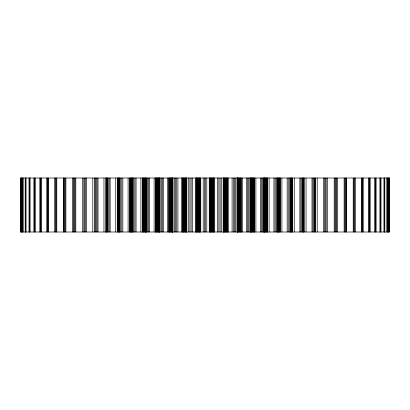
<?xml version="1.0" encoding="UTF-8"?>
<svg xmlns="http://www.w3.org/2000/svg" width="410" height="410" viewBox="0 0 410 410"><rect width="100%" height="100%" fill="white"/><g stroke="black" fill="none" stroke-linecap="round" stroke-linejoin="round"><path stroke-width="0.61" d="M132.097 231.998L132.297 178.001L132.614 231.998L132.614 178.001M252.437 231.998L252.652 178.001L253.001 231.998L253.001 178.001M212.175 231.998L211.955 178.001L212.539 231.998L212.539 178.001M198.486 231.998L198.266 178.001L198.845 231.998L198.845 178.001M157.988 231.998L157.773 178.001L158.327 231.998L158.327 178.001M389.064 178.001L389.064 231.998M388.977 178.001L388.977 231.998M388.885 178.001L388.885 231.998M388.782 178.001L388.782 231.998M387.501 178.001L387.501 231.998M387.322 178.001L387.322 231.998M387.132 178.001L387.132 231.998M386.937 178.001L386.937 231.998M384.816 178.001L384.816 231.998M384.544 178.001L384.544 231.998M384.262 178.001L384.262 231.998M383.975 178.001L383.975 231.998M381.018 178.001L381.018 231.998M380.654 178.001L380.654 231.998M380.285 178.001L380.285 231.998M379.906 178.001L379.906 231.998M376.134 178.001L376.134 231.998M375.683 178.001L375.683 231.998M375.227 178.001L375.227 231.998M374.76 178.001L374.76 231.998M370.199 178.001L370.199 231.998M369.661 178.001L369.661 231.998M369.118 178.001L369.118 231.998M368.569 178.001L368.569 231.998M363.245 178.001L363.245 231.998M362.624 178.001L362.624 231.998M361.999 178.001L361.999 231.998M361.369 178.001L361.369 231.998M355.316 178.001L355.316 231.998M354.614 178.001L354.614 231.998M353.912 178.001L353.912 231.998M353.2 178.001L353.2 231.998M346.455 178.001L346.455 231.998M346.301 178.001L346.301 231.998M345.686 178.001L345.686 231.998M344.907 178.001L344.907 231.998M344.123 178.001L344.123 231.998M337.399 178.001L337.399 231.998M336.728 178.001L336.728 231.998M335.887 178.001L335.887 231.998M335.037 178.001L335.037 231.998M334.186 178.001L334.186 231.998M327.682 178.001L327.682 231.998M326.186 178.001L326.186 231.998M325.279 178.001L325.279 231.998M324.366 178.001L324.366 231.998M323.449 178.001L323.449 231.998M317.207 178.001L317.207 231.998M315.228 178.001L315.228 231.998M314.901 178.001L314.901 231.998M314.895 178.001L314.895 231.998M313.932 178.001L313.932 231.998M312.963 178.001L312.963 231.998M311.989 178.001L311.989 231.998M306.039 178.001L306.039 231.998M304.174 178.001L304.174 231.998M303.861 178.001L303.861 231.998M303.518 178.001L303.518 231.998M303.159 178.001L303.159 231.998M302.928 178.001L302.928 231.998M302.805 178.001L302.805 231.998M301.914 178.001L301.914 231.998M300.889 178.001L300.889 231.998M299.864 178.001L299.864 231.998M294.252 178.001L294.252 231.998M292.504 178.001L292.504 231.998M292.212 178.001L292.212 231.998M291.879 178.001L291.879 231.998M291.525 178.001L291.525 231.998M291.167 178.001L291.167 231.998M290.813 178.001L290.813 231.998M290.49 178.001L290.49 231.998M290.357 178.001L290.357 231.998M289.296 178.001L289.296 231.998M288.225 178.001L288.225 231.998M287.154 178.001L287.154 231.998M281.911 178.001L281.911 231.998M280.302 178.001L280.302 231.998M280.02 178.001L280.02 231.998M279.702 178.001L279.702 231.998M279.353 178.001L279.353 231.998M278.995 178.001L278.995 231.998M278.641 178.001L278.641 231.998M278.303 178.001L278.303 231.998M277.703 178.001L277.703 231.998M277.385 178.001L277.385 231.998M277.262 178.001L277.262 231.998M277.109 178.001L277.109 231.998M276.161 178.001L276.161 231.998M275.054 178.001L275.054 231.998M273.941 178.001L273.941 231.998M269.098 178.001L269.098 231.998M267.633 178.001L267.633 231.998M267.371 178.001L267.371 231.998M267.064 178.001L267.064 231.998M266.726 178.001L266.726 231.998M266.367 178.001L266.367 231.998M266.008 178.001L266.008 231.998M265.665 178.001L265.665 231.998M265.044 178.001L265.044 231.998M264.711 178.001L264.711 231.998M264.419 178.001L264.419 231.998M264.178 178.001L264.178 231.998M263.994 178.001L263.994 231.998M263.963 178.001L263.963 231.998M263.886 178.001L263.85 231.998M263.722 178.001L263.722 231.998M262.584 178.001L262.584 231.998M261.442 178.001L261.442 231.998M260.304 178.001L260.304 231.998M255.886 178.001L255.886 231.998M254.574 178.001L254.574 231.998M254.333 178.001L254.333 231.998M254.046 178.001L254.046 231.998M253.713 178.001L253.713 231.998M253.365 178.001L253.365 231.998M252.012 178.001L252.012 231.998M251.673 178.001L251.673 231.998M251.366 178.001L251.366 231.998M251.099 178.001L251.099 231.998M250.894 178.001L250.894 231.998M250.756 178.001L250.756 231.998M250.695 178.001L250.695 231.998M250.623 178.001L250.623 231.998M249.818 178.001L249.818 231.998M248.655 178.001L248.655 231.998M247.486 178.001L247.486 231.998M246.323 178.001L246.323 231.998M242.366 178.001L242.366 231.998M241.213 178.001L241.213 231.998M240.998 178.001L240.998 231.998M240.721 178.001L240.721 231.998M240.403 178.001L240.403 231.998M240.06 178.001L240.06 231.998M239.701 178.001L239.701 231.998M239.343 178.001L239.343 231.998M238.692 178.001L238.692 231.998M238.343 178.001L238.343 231.998M238.02 178.001L238.02 231.998M237.738 178.001L237.738 231.998M237.513 178.001L237.513 231.998M237.349 178.001L237.349 231.998M237.262 178.001L237.262 231.998M237 178.001L237 231.998M235.637 178.001L235.637 231.998M234.453 178.001L234.453 231.998M233.269 178.001L233.269 231.998M232.086 178.001L232.086 231.998M228.611 178.001L228.611 231.998M227.627 178.001L227.627 231.998M227.432 178.001L227.432 231.998M227.181 178.001L227.181 231.998M226.879 178.001L226.879 231.998M226.54 178.001L226.54 231.998M226.182 178.001L226.182 231.998M225.823 178.001L225.823 231.998M225.167 178.001L225.167 231.998M224.813 178.001L224.813 231.998M224.475 178.001L224.475 231.998M224.178 178.001L224.178 231.998M223.932 178.001L223.932 231.998M223.742 178.001L223.742 231.998M223.624 178.001L223.624 231.998M223.178 178.001L223.178 231.998M221.267 178.001L221.267 231.998M220.073 178.001L220.073 231.998M218.878 178.001L218.878 231.998M217.684 178.001L217.684 231.998M214.712 178.001L214.712 231.998M213.902 178.001L213.902 231.998M213.733 178.001L213.733 231.998M213.502 178.001L213.502 231.998M213.215 178.001L213.215 231.998M212.887 178.001L212.887 231.998M211.514 178.001L211.514 231.998M211.155 178.001L211.155 231.998M210.812 178.001L210.812 231.998M210.499 178.001L210.499 231.998M210.233 178.001L210.233 231.998M210.022 178.001L210.022 231.998M209.874 178.001L209.874 231.998M209.243 178.001L209.243 231.998M206.799 178.001L206.799 231.998M205.6 178.001L205.6 231.998M204.4 178.001L204.4 231.998M203.201 178.001L203.201 231.998M200.756 178.001L200.756 231.998M200.126 178.001L200.126 231.998M199.977 178.001L199.977 231.998M199.767 178.001L199.767 231.998M199.501 178.001L199.501 231.998M199.188 178.001L199.188 231.998M197.825 178.001L197.825 231.998M197.461 178.001L197.461 231.998M197.113 178.001L197.113 231.998M196.785 178.001L196.785 231.998M196.498 178.001L196.498 231.998M196.267 178.001L196.267 231.998M196.098 178.001L196.098 231.998M195.288 178.001L195.288 231.998M192.316 178.001L192.316 231.998M191.121 178.001L191.121 231.998M189.927 178.001L189.927 231.998M188.733 178.001L188.733 231.998M186.822 178.001L186.822 231.998M186.376 178.001L186.376 231.998M186.258 178.001L186.258 231.998M186.068 178.001L186.068 231.998M185.822 178.001L185.822 231.998M185.525 178.001L185.525 231.998M185.187 178.001L185.187 231.998M184.833 178.001L184.833 231.998M184.177 178.001L184.177 231.998M183.818 178.001L183.818 231.998M183.46 178.001L183.46 231.998M183.121 178.001L183.121 231.998M182.819 178.001L182.819 231.998M182.568 178.001L182.568 231.998M182.373 178.001L182.373 231.998M181.389 178.001L181.389 231.998M177.914 178.001L177.914 231.998M176.73 178.001L176.73 231.998M175.547 178.001L175.547 231.998M174.363 178.001L174.363 231.998M172.999 178.001L172.999 231.998M172.738 178.001L172.738 231.998M172.651 178.001L172.651 231.998M172.487 178.001L172.487 231.998M172.261 178.001L172.261 231.998M171.98 178.001L171.98 231.998M171.657 178.001L171.657 231.998M171.308 178.001L171.308 231.998M170.657 178.001L170.657 231.998M170.299 178.001L170.299 231.998M169.94 178.001L169.94 231.998M169.596 178.001L169.596 231.998M169.279 178.001L169.279 231.998M169.002 178.001L169.002 231.998M168.787 178.001L168.787 231.998M167.634 178.001L167.634 231.998M163.677 178.001L163.677 231.998M162.514 178.001L162.514 231.998M161.345 178.001L161.345 231.998M160.182 178.001L160.182 231.998M159.377 178.001L159.377 231.998M159.305 178.001L159.305 231.998M159.244 178.001L159.244 231.998M159.106 178.001L159.106 231.998M158.901 178.001L158.901 231.998M158.634 178.001L158.634 231.998M157.348 178.001L157.348 231.998M156.999 178.001L156.999 231.998M156.635 178.001L156.635 231.998M156.287 178.001L156.287 231.998M155.954 178.001L155.954 231.998M155.667 178.001L155.667 231.998M155.426 178.001L155.426 231.998M154.114 178.001L154.114 231.998M149.696 178.001L149.696 231.998M148.558 178.001L148.558 231.998M147.415 178.001L147.415 231.998M146.278 178.001L146.278 231.998M146.15 231.998L146.15 178.001L146.037 231.998M146.006 178.001L146.006 231.998M145.822 178.001L145.822 231.998M145.581 178.001L145.581 231.998M145.289 178.001L145.289 231.998M144.955 178.001L144.955 231.998M144.335 178.001L144.335 231.998M143.992 178.001L143.992 231.998M143.633 178.001L143.633 231.998M143.274 178.001L143.274 231.998M142.936 178.001L142.936 231.998M142.629 178.001L142.629 231.998M142.367 178.001L142.367 231.998M140.902 178.001L140.902 231.998M136.059 178.001L136.059 231.998M134.946 178.001L134.946 231.998M133.839 178.001L133.839 231.998M132.891 178.001L132.891 231.998M132.737 178.001L132.737 231.998M131.697 178.001L131.697 231.998M131.359 178.001L131.359 231.998M131.005 178.001L131.005 231.998M130.646 178.001L130.646 231.998M130.298 178.001L130.298 231.998M129.98 178.001L129.98 231.998M129.698 178.001L129.698 231.998M128.089 178.001L128.089 231.998M122.846 178.001L122.846 231.998M121.775 178.001L121.775 231.998M120.704 178.001L120.704 231.998M119.643 178.001L119.643 231.998M119.51 178.001L119.51 231.998M119.187 178.001L119.187 231.998M118.833 178.001L118.833 231.998M118.475 178.001L118.475 231.998M118.121 178.001L118.121 231.998M117.788 178.001L117.788 231.998M117.496 178.001L117.496 231.998M115.748 178.001L115.748 231.998M110.136 178.001L110.136 231.998M109.111 178.001L109.111 231.998M108.086 178.001L108.086 231.998M107.194 178.001L107.194 231.998M107.071 178.001L107.071 231.998M106.841 178.001L106.841 231.998M106.482 178.001L106.482 231.998M106.139 178.001L106.139 231.998M105.826 178.001L105.826 231.998M103.961 178.001L103.961 231.998M98.01 178.001L98.01 231.998M97.037 178.001L97.037 231.998M96.068 178.001L96.068 231.998M95.105 178.001L95.099 231.998M94.771 178.001L94.771 231.998M92.793 178.001L92.793 231.998M86.551 178.001L86.551 231.998M85.634 178.001L85.634 231.998M84.721 178.001L84.721 231.998M83.814 178.001L83.814 231.998M82.318 178.001L82.318 231.998M75.814 178.001L75.814 231.998M74.963 178.001L74.963 231.998M74.113 178.001L74.113 231.998M73.272 178.001L73.272 231.998M72.601 178.001L72.601 231.998M65.877 178.001L65.877 231.998M65.093 178.001L65.093 231.998M64.314 178.001L64.314 231.998M63.699 178.001L63.699 231.998M63.545 178.001L63.545 231.998M56.8 178.001L56.8 231.998M56.088 178.001L56.088 231.998M55.386 178.001L55.386 231.998M54.684 178.001L54.684 231.998M48.631 178.001L48.631 231.998M48.001 178.001L48.001 231.998M47.375 178.001L47.375 231.998M46.755 178.001L46.755 231.998M41.43 178.001L41.43 231.998M40.882 178.001L40.882 231.998M40.339 178.001L40.339 231.998M39.801 178.001L39.801 231.998M35.239 178.001L35.239 231.998M34.773 178.001L34.773 231.998M34.317 178.001L34.317 231.998M33.866 178.001L33.866 231.998M30.094 178.001L30.094 231.998M29.715 178.001L29.715 231.998M29.346 178.001L29.346 231.998M28.982 178.001L28.982 231.998M26.025 178.001L26.025 231.998M25.738 178.001L25.738 231.998M25.456 178.001L25.456 231.998M25.184 178.001L25.184 231.998M23.062 178.001L23.062 231.998M22.868 178.001L22.868 231.998M22.678 178.001L22.678 231.998M22.499 178.001L22.499 231.998M21.217 178.001L21.217 231.998M21.115 178.001L21.115 231.998M21.023 178.001L21.023 231.998M20.936 178.001L20.936 231.998M389.49 178.001L20.51 178.001L20.5 231.998L389.49 231.998L389.5 178.001"/></g></svg>
